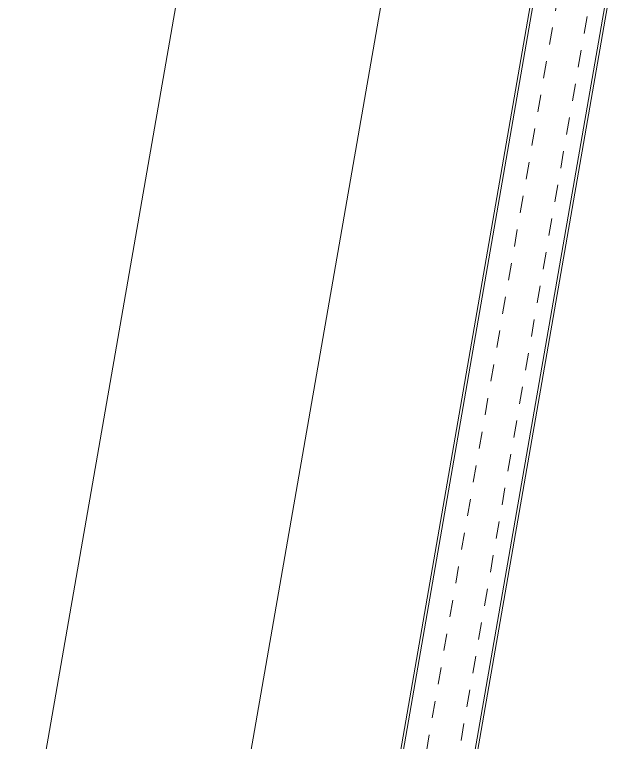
# Model space of a CAD drawing. Header units: metres. Extents: x -1150 to -1098, y 3 to 550.
# Drawn here: x -1143.516 to -1139.997, y 513.917 to 518.176 of the extents above; entities that cross this region are included whole.
import ezdxf

# ---------------------------------------------------------------- set-up
doc = ezdxf.new("R2010")
doc.units = ezdxf.units.M
doc.linetypes.add('Dot_Section Line', pattern=[0.02, 0, -0.02])
doc.linetypes.add('JacobsDash', pattern=[0.0045, 0.003, -0.0015])
for name, color, linetype, lineweight in [('A-DETL-GENF', 7, 'Continuous', 9), ('A-FLOR-HDLN', 7, 'JacobsDash', 18), ('A-WALL', 7, 'Continuous', 50)]:
    doc.layers.add(name, color=color, linetype=linetype, lineweight=lineweight)
doc.layers.add('G-ANNO-SYMB', color=7, linetype='Continuous', lineweight=35, true_color=0x0080ff)

# ---------------------------------------------------------------- blocks, each defined once
blk = doc.blocks.new('North_Wall - North_Wall-6845343-DRG-2873131 - DECK REINFORCEMENT PLAN')
at = {"layer": 'A-WALL', "color": 252, "lineweight": 13, "true_color": 0x888888}
for p, q in [((200.8685, 1234.7241), (233.8422, 1237.6089)), ((233.846, 1237.5942), (200.8698, 1234.7091)), ((200.906, 1234.2957), (215.0043, 1235.5292)), ((215.0052, 1235.5142), (200.9073, 1234.2808)), ((215.0052, 1235.5141), (200.9073, 1234.2807))]:
    blk.add_line(p, q, dxfattribs=at)
blk = doc.blocks.new('T2DExtentArrowReinf_v1 - Extent-9213914-DRG-2873131 - DECK REINFORCEMENT PLAN')
at = {"layer": 'A-DETL-GENF'}
blk.add_line((0.25, 0), (38.17, 0), dxfattribs=at)
blk = doc.blocks.new('T2DExtentArrowReinf_v1 - Extent-6532909-DRG-2873131 - DECK REINFORCEMENT PLAN')
at = {"layer": 'A-DETL-GENF'}
blk.add_line((0.25, 0), (34.91, 0), dxfattribs=at)

msp = doc.modelspace()

# ---------------------------------------------------------------- linework, layer by layer
at = {"layer": 'A-FLOR-HDLN', "lineweight": 13}
msp.add_line((-1141.7908, 509.9228), (-1135.8759, 543.8728), dxfattribs=at)
at = {"layer": 'G-ANNO-SYMB', "color": 7, "linetype": 'Dot_Section Line', "lineweight": 9, "true_color": 0xffffff}
msp.add_line((-1134.8083, 548.9013), (-1142.3177, 505.7996), dxfattribs=at)

# ---------------------------------------------------------------- block references
at = {"layer": 'A-DETL-GENF', "rotation": 260.1169774653487}
for name, p in [('T2DExtentArrowReinf_v1 - Extent-9213914-DRG-2873131 - DECK REINFORCEMENT PLAN', (-1136.5477, 545.9175)), ('T2DExtentArrowReinf_v1 - Extent-6532909-DRG-2873131 - DECK REINFORCEMENT PLAN', (-1138.0498, 544.1836))]:
    msp.add_blockref(name, p, dxfattribs=at)
at = {"layer": 'A-WALL', "color": 252, "lineweight": 13, "true_color": 0x888888, "rotation": 75.11694444444437}
msp.add_blockref('North_Wall - North_Wall-6845343-DRG-2873131 - DECK REINFORCEMENT PLAN', (0, 0), dxfattribs=at)

doc.saveas('drawing.dxf')
